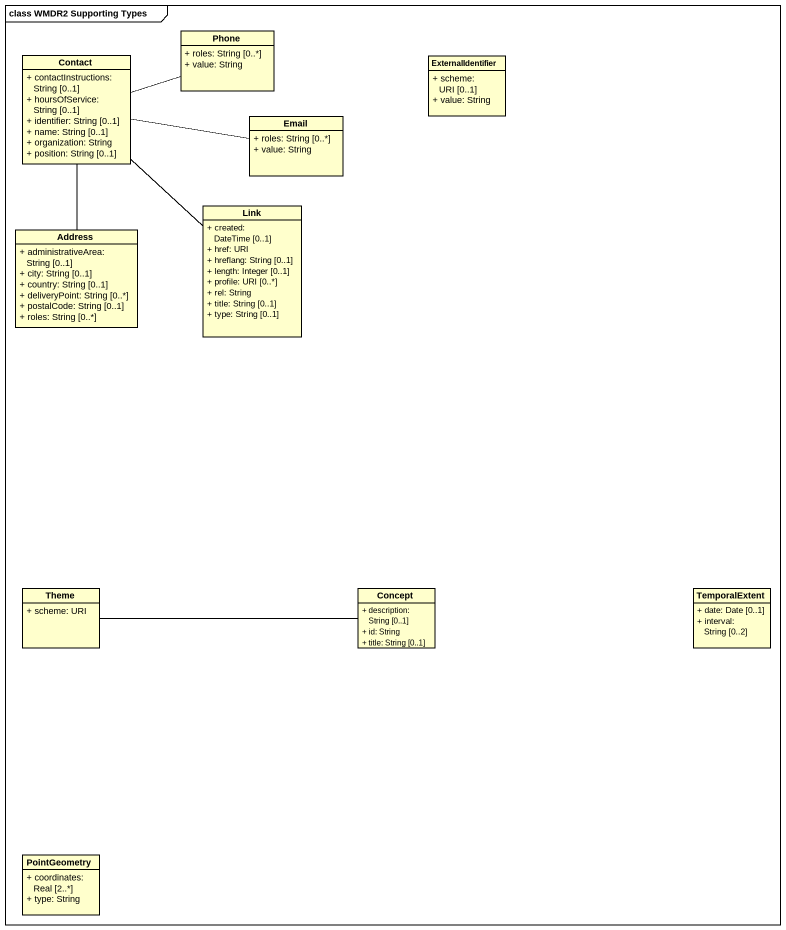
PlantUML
@startuml
mainframe class WMDR2 Supporting Types
hide circle
hide empty members
skinparam classAttributeIconSize 0
class Phone {
  + roles: String [0..*]
  + value: String
}
class Contact {
  + contactInstructions: String [0..1]
  + hoursOfService: String [0..1]
  + identifier: String [0..1]
  + name: String [0..1]
  + organization: String
  + position: String [0..1]
}
class ExternalIdentifier {
  + scheme: URI [0..1]
  + value: String
}
class Email {
  + roles: String [0..*]
  + value: String
}
class Link {
  + created: DateTime [0..1]
  + href: URI
  + hreflang: String [0..1]
  + length: Integer [0..1]
  + profile: URI [0..*]
  + rel: String
  + title: String [0..1]
  + type: String [0..1]
}
class Address {
  + administrativeArea: String [0..1]
  + city: String [0..1]
  + country: String [0..1]
  + deliveryPoint: String [0..*]
  + postalCode: String [0..1]
  + roles: String [0..*]
}
class Theme {
  + scheme: URI
}
class Concept {
  + description: String [0..1]
  + id: String
  + title: String [0..1]
}
class TemporalExtent {
  + date: Date [0..1]
  + interval: String [0..2]
}
class PointGeometry {
  + coordinates: Real [2..*]
  + type: String
}
Contact -right- Phone
Contact -right- Email
Contact -- Link
Contact -- Link
Contact -- Address
Theme -right- Concept
@enduml
